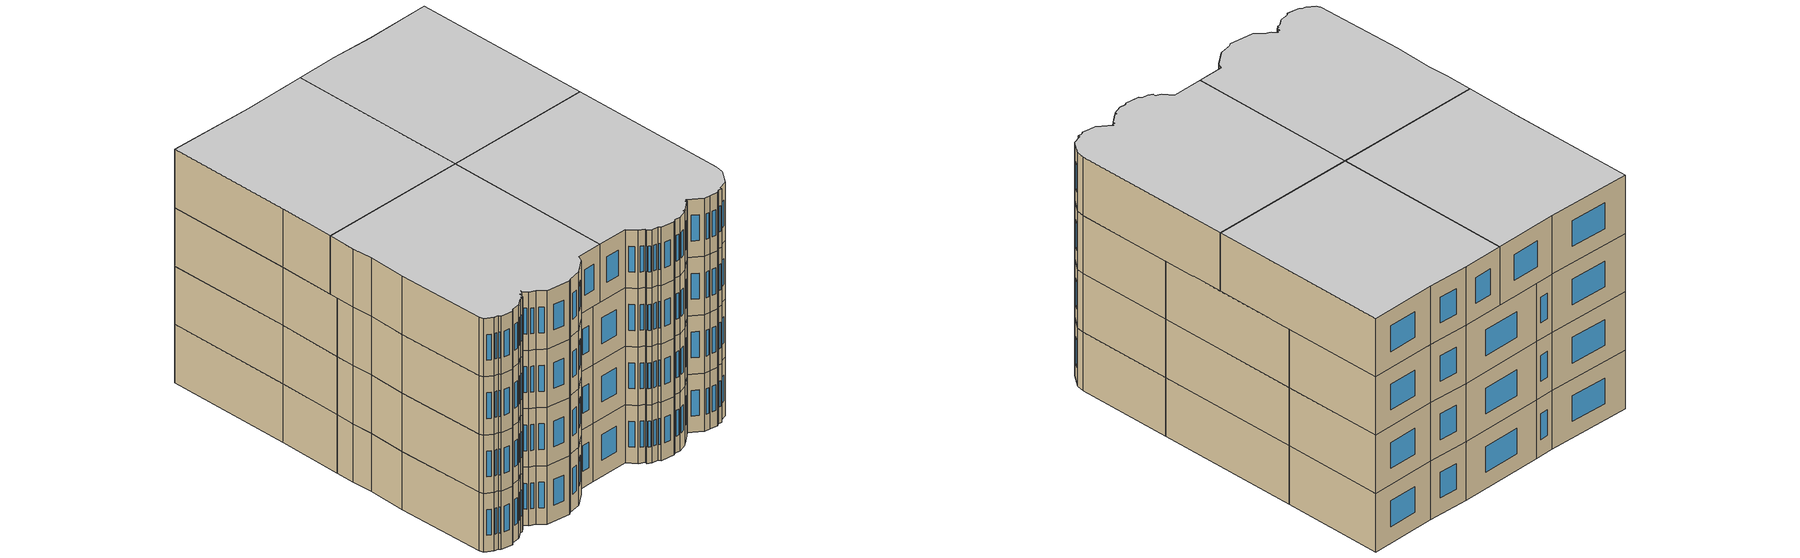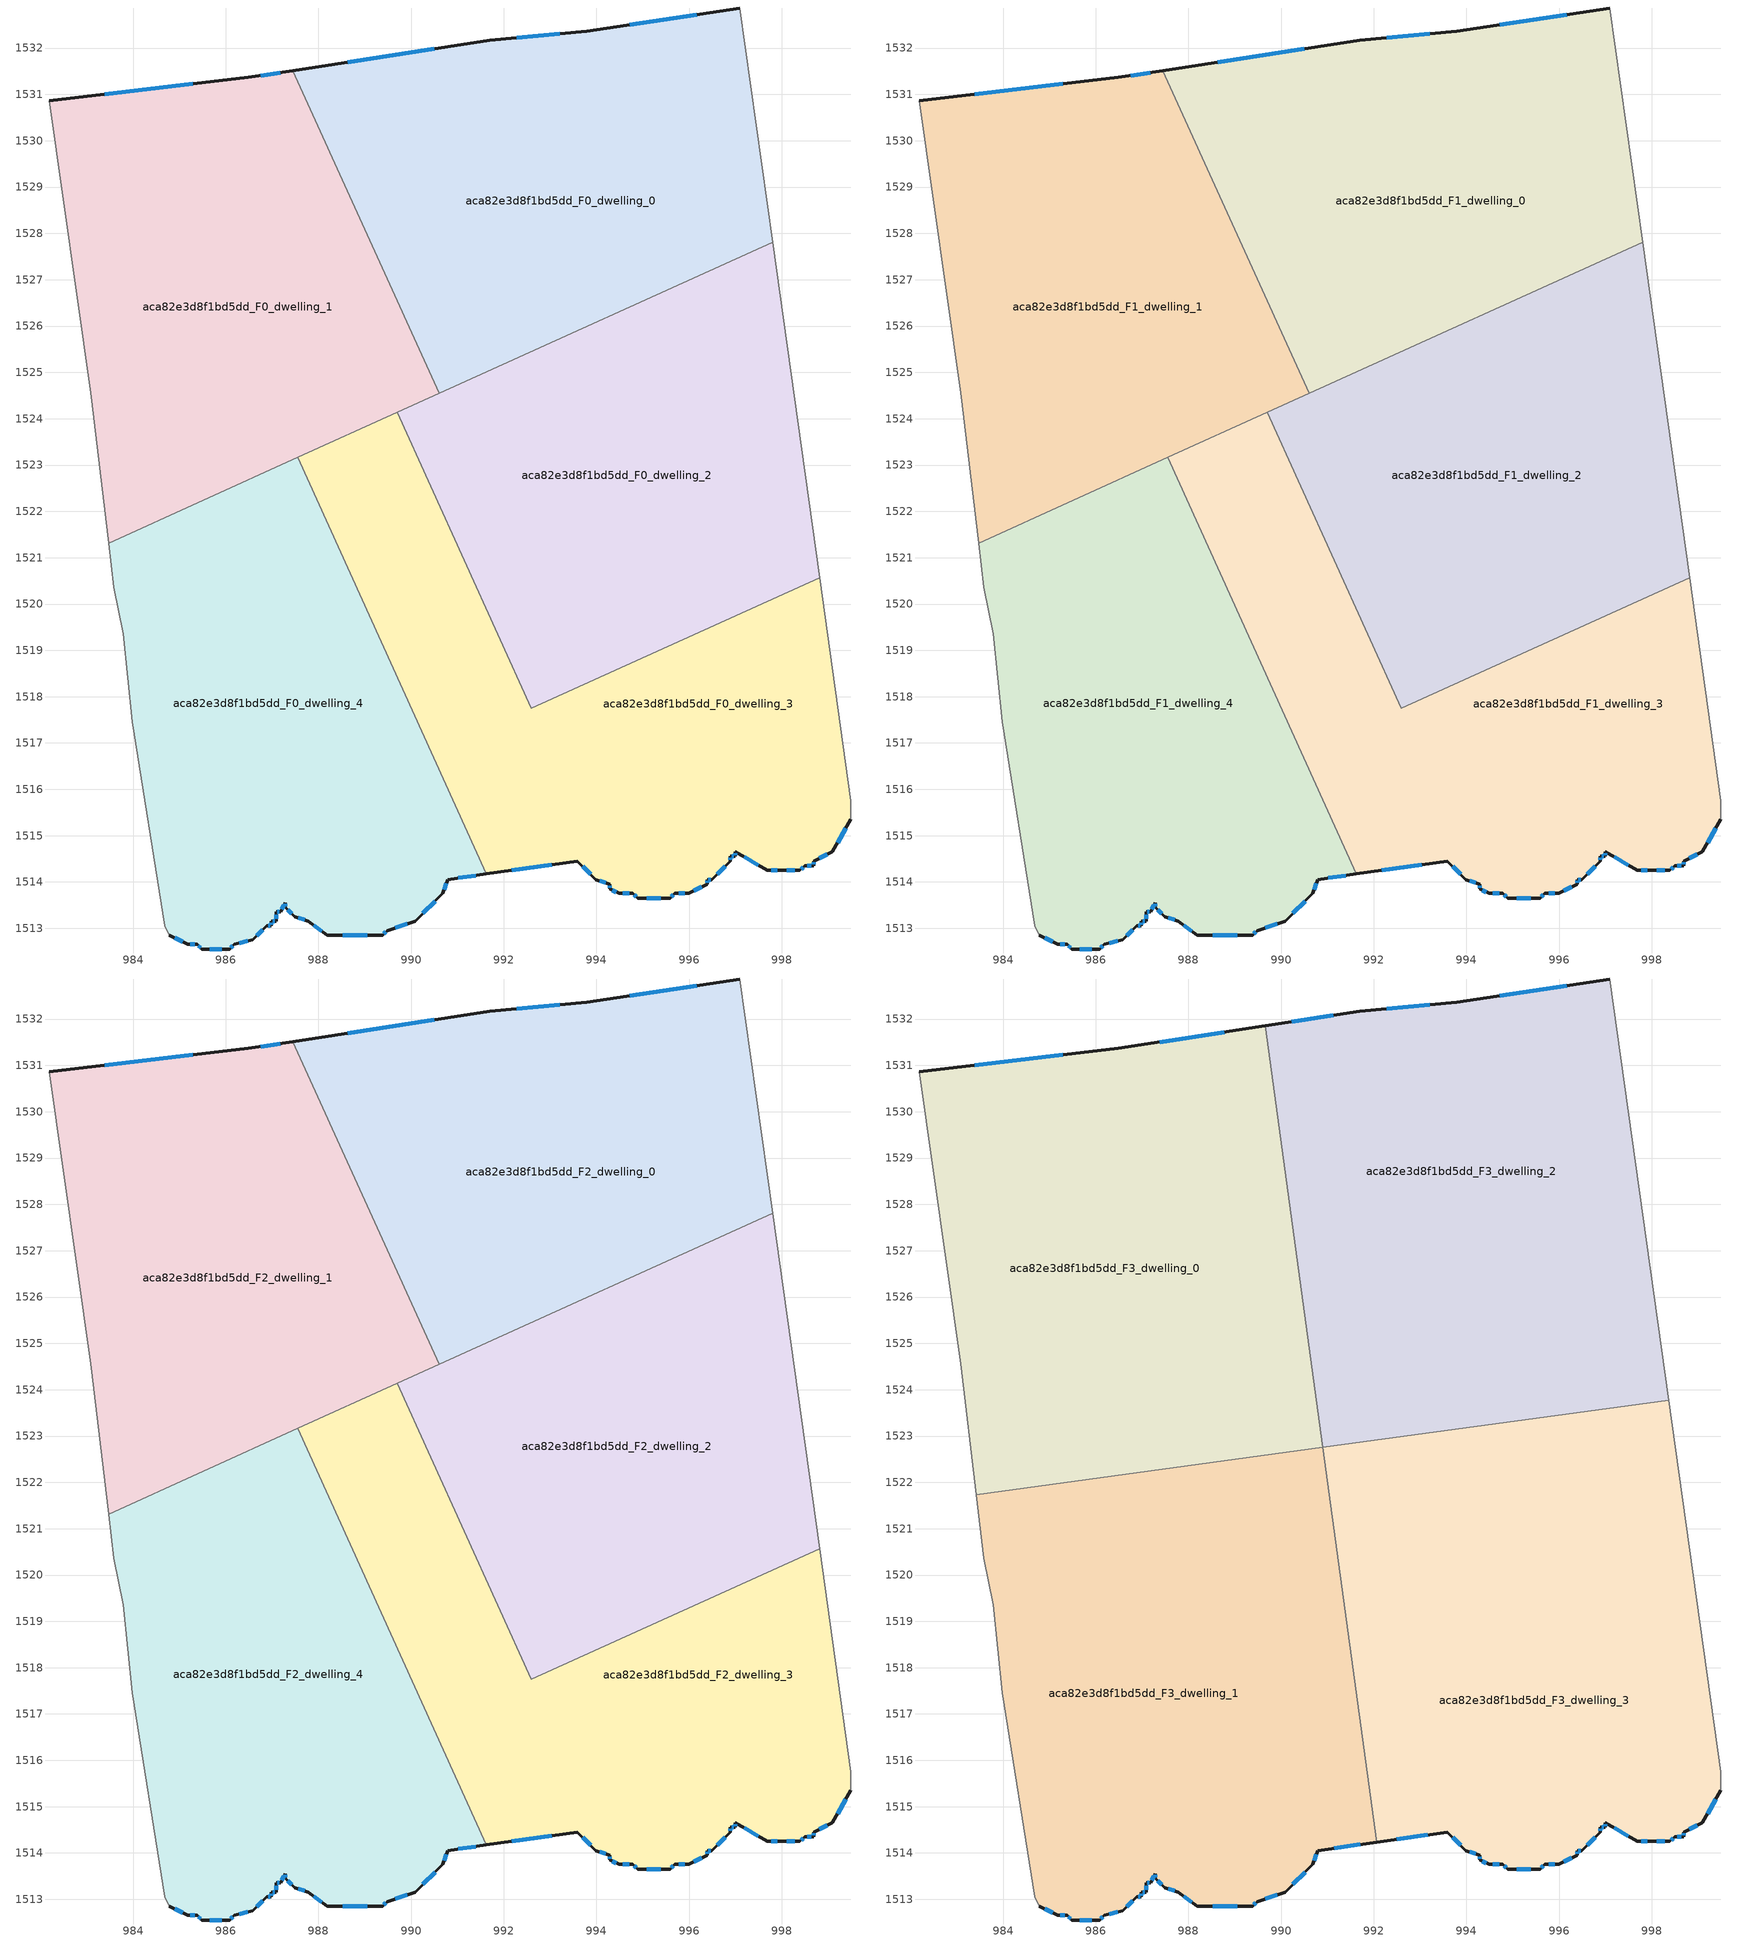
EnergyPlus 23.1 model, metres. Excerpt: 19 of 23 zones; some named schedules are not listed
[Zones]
aca82e3d8f1bd5dd_F0_dwelling_0
 floor ground (EU_floor_Construction): 997.1,1532.87 997.81,1527.81 990.6,1524.55 987.45,1531.51 991.69,1532.17 993.8,1532.36 z0
 wall outside (EU_wall_Construction): 997.1,1532.87 993.8,1532.36 991.69,1532.17 987.45,1531.51 z0:3
 wall adiabatic (EU_wall_Construction): 997.81,1527.81 997.1,1532.87 z0:3
 wall to aca82e3d8f1bd5dd_F0_dwelling_1 (EU_wall_Construction): 987.45,1531.51 990.6,1524.55 z0:3
 wall to aca82e3d8f1bd5dd_F0_dwelling_2 (EU_wall_Construction): 990.6,1524.55 997.81,1527.81 z0:3
 window (EU_Window_Construction): 996.17,1532.72 994.72,1532.5 / 990.5,1531.98 988.64,1531.7 / 993.21,1532.31 992.28,1532.22 z0.84:2.16
aca82e3d8f1bd5dd_F0_dwelling_1
 floor ground (EU_floor_Construction): 987.45,1531.51 990.6,1524.55 983.47,1521.32 983.09,1524.56 982.19,1530.87 986.49,1531.37 z0
 wall outside (EU_wall_Construction): 987.45,1531.51 986.49,1531.37 982.19,1530.87 z0:3
 wall adiabatic (EU_wall_Construction): 982.19,1530.87 983.09,1524.56 983.47,1521.32 z0:3
 wall to aca82e3d8f1bd5dd_F0_dwelling_4 (EU_wall_Construction): 983.47,1521.32 987.55,1523.16 z0:3
 wall to aca82e3d8f1bd5dd_F0_dwelling_3 (EU_wall_Construction): 987.55,1523.16 989.7,1524.14 z0:3
 wall to aca82e3d8f1bd5dd_F0_dwelling_2 (EU_wall_Construction): 989.7,1524.14 990.61,1524.55 z0:3
 window (EU_Window_Construction): 987.18,1531.47 986.76,1531.41 / 985.28,1531.23 983.39,1531.01 z0.84:2.16
aca82e3d8f1bd5dd_F0_dwelling_2
 floor ground (EU_floor_Construction): 997.81,1527.81 998.82,1520.57 992.59,1517.75 989.7,1524.14 z0
 wall to aca82e3d8f1bd5dd_F0_dwelling_3 (EU_wall_Construction): 989.7,1524.14 992.59,1517.75 998.82,1520.57 z0:3
 wall adiabatic (EU_wall_Construction): 998.82,1520.57 997.81,1527.81 z0:3
aca82e3d8f1bd5dd_F0_dwelling_3
 floor ground (EU_floor_Construction): 998.82,1520.57 999.49,1515.75 999.49,1515.35 999.09,1514.65 998.69,1514.45 998.69,1514.35 998.49,1514.35 998.39,1514.25 997.99,1514.25 997.69,1514.25 996.99,1514.65 996.99,1514.55 996.89,1514.55 996.89,1514.45 996.49,1514.05 996.39,1514.05 996.39,1513.95 995.99,1513.75 995.69,1513.75 995.59,1513.65 994.89,1513.65 994.79,1513.75 994.49,1513.75 994.29,1513.85 994.29,1513.95 993.99,1514.05 993.59,1514.45 991.63,1514.17 987.55,1523.16 989.7,1524.14 992.59,1517.75 z0
 wall outside (EU_wall_Construction): 991.63,1514.17 993.59,1514.45 993.99,1514.05 994.29,1513.95 994.29,1513.85 994.49,1513.75 994.79,1513.75 994.89,1513.65 995.59,1513.65 995.69,1513.75 995.99,1513.75 996.39,1513.95 996.39,1514.05 996.49,1514.05 996.89,1514.45 996.89,1514.55 996.99,1514.55 996.99,1514.65 997.69,1514.25 997.99,1514.25 998.39,1514.25 998.49,1514.35 998.69,1514.35 998.69,1514.45 999.09,1514.65 999.49,1515.35 z0:3
 wall adiabatic (EU_wall_Construction): 999.49,1515.35 999.49,1515.75 998.82,1520.57 z0:3
 wall to aca82e3d8f1bd5dd_F0_dwelling_4 (EU_wall_Construction): 987.55,1523.16 991.63,1514.17 z0:3
 window (EU_Window_Construction): 999.21,1514.85 999.38,1515.15 / 998.81,1514.51 998.98,1514.59 / 998.69,1514.38 998.69,1514.42 / 998.55,1514.35 998.64,1514.35 / 998.42,1514.28 998.47,1514.32 / 998.11,1514.25 998.28,1514.25 / 997.78,1514.25 997.91,1514.25 / 997.19,1514.54 997.5,1514.36 / 996.99,1514.58 996.99,1514.62 / 996.92,1514.55 996.96,1514.55 / 996.89,1514.48 996.89,1514.52 / 996.6,1514.16 996.78,1514.34 / 996.42,1514.05 996.46,1514.05 / 996.39,1513.98 996.39,1514.02 / 996.1,1513.81 996.28,1513.89 / 995.78,1513.75 995.91,1513.75 / 995.62,1513.68 995.66,1513.72 / 995.09,1513.65 995.39,1513.65 / 994.82,1513.72 994.86,1513.68 / 994.57,1513.75 994.71,1513.75 / 994.35,1513.82 994.43,1513.78 / 994.29,1513.92 994.29,1513.88 / 994.07,1514.02 994.21,1513.98 / 993.7,1514.34 993.88,1514.16 / 992.18,1514.25 993.04,1514.37 z0.84:2.16
aca82e3d8f1bd5dd_F0_dwelling_4
 floor ground (EU_floor_Construction): 987.55,1523.16 991.63,1514.17 990.79,1514.05 990.69,1513.75 990.09,1513.15 989.49,1512.95 989.39,1512.85 988.19,1512.85 987.79,1513.15 987.48,1513.25 987.29,1513.45 987.29,1513.55 987.19,1513.35 987.09,1513.35 987.09,1513.15 986.98,1513.15 986.98,1513.05 986.89,1513.05 986.58,1512.75 986.19,1512.65 986.08,1512.55 985.48,1512.55 985.38,1512.65 985.18,1512.65 984.78,1512.85 984.68,1513.05 983.98,1517.46 983.79,1519.36 983.58,1520.36 983.47,1521.32 z0
 wall outside (EU_wall_Construction): 984.78,1512.85 985.18,1512.65 985.38,1512.65 985.48,1512.55 986.08,1512.55 986.19,1512.65 986.58,1512.75 986.89,1513.05 986.98,1513.05 986.98,1513.15 987.09,1513.15 987.09,1513.35 987.19,1513.35 987.29,1513.55 987.29,1513.45 987.48,1513.25 987.79,1513.15 988.19,1512.85 989.39,1512.85 989.49,1512.95 990.09,1513.15 990.69,1513.75 990.79,1514.05 991.63,1514.17 z0:3
 wall adiabatic (EU_wall_Construction): 983.47,1521.32 983.58,1520.36 983.79,1519.36 983.98,1517.46 984.68,1513.05 984.78,1512.85 z0:3
 window (EU_Window_Construction): 991.02,1514.09 991.39,1514.14 / 990.72,1513.84 990.76,1513.97 / 990.26,1513.32 990.52,1513.58 / 989.66,1513.01 989.92,1513.1 / 989.42,1512.88 989.46,1512.92 / 988.52,1512.85 989.05,1512.85 / 987.9,1513.07 988.07,1512.94 / 987.57,1513.22 987.7,1513.18 / 987.34,1513.4 987.43,1513.31 / 987.29,1513.52 987.29,1513.48 / 987.21,1513.41 987.26,1513.5 / 987.11,1513.35 987.16,1513.35 / 987.09,1513.21 987.09,1513.3 / 987.01,1513.15 987.06,1513.15 / 986.98,1513.08 986.98,1513.12 / 986.91,1513.05 986.96,1513.05 / 986.67,1512.84 986.8,1512.97 / 986.3,1512.68 986.47,1512.73 / 986.11,1512.58 986.16,1512.62 / 985.65,1512.55 985.92,1512.55 / 985.41,1512.62 985.46,1512.58 / 985.24,1512.65 985.33,1512.65 / 984.9,1512.8 985.07,1512.71 z0.84:2.16
aca82e3d8f1bd5dd_F1_dwelling_0
 floor to aca82e3d8f1bd5dd_F0_dwelling_0 (EU_floor_Construction): 997.1,1532.87 997.81,1527.81 990.6,1524.55 987.45,1531.51 991.69,1532.17 993.8,1532.36 z3
 wall outside (EU_wall_Construction): 997.1,1532.87 993.8,1532.36 991.69,1532.17 987.45,1531.51 z3:6
 wall adiabatic (EU_wall_Construction): 997.81,1527.81 997.1,1532.87 z3:6
 wall to aca82e3d8f1bd5dd_F1_dwelling_1 (EU_wall_Construction): 987.45,1531.51 990.6,1524.55 z3:6
 wall to aca82e3d8f1bd5dd_F1_dwelling_2 (EU_wall_Construction): 990.6,1524.55 997.81,1527.81 z3:6
 window (EU_Window_Construction): 996.17,1532.72 994.72,1532.5 / 990.5,1531.98 988.64,1531.7 / 993.21,1532.31 992.28,1532.22 z3.84:5.16
aca82e3d8f1bd5dd_F1_dwelling_1
 floor to aca82e3d8f1bd5dd_F0_dwelling_1 (EU_floor_Construction): 987.45,1531.51 990.6,1524.55 983.47,1521.32 983.09,1524.56 982.19,1530.87 986.49,1531.37 z3
 wall outside (EU_wall_Construction): 987.45,1531.51 986.49,1531.37 982.19,1530.87 z3:6
 wall adiabatic (EU_wall_Construction): 982.19,1530.87 983.09,1524.56 983.47,1521.32 z3:6
 wall to aca82e3d8f1bd5dd_F1_dwelling_4 (EU_wall_Construction): 983.47,1521.32 987.55,1523.16 z3:6
 wall to aca82e3d8f1bd5dd_F1_dwelling_3 (EU_wall_Construction): 987.55,1523.16 989.7,1524.14 z3:6
 wall to aca82e3d8f1bd5dd_F1_dwelling_2 (EU_wall_Construction): 989.7,1524.14 990.61,1524.55 z3:6
 window (EU_Window_Construction): 987.18,1531.47 986.76,1531.41 / 985.28,1531.23 983.39,1531.01 z3.84:5.16
aca82e3d8f1bd5dd_F1_dwelling_2
 floor to aca82e3d8f1bd5dd_F0_dwelling_2 (EU_floor_Construction): 997.81,1527.81 998.82,1520.57 992.59,1517.75 989.7,1524.14 z3
 wall to aca82e3d8f1bd5dd_F1_dwelling_3 (EU_wall_Construction): 989.7,1524.14 992.59,1517.75 998.82,1520.57 z3:6
 wall adiabatic (EU_wall_Construction): 998.82,1520.57 997.81,1527.81 z3:6
aca82e3d8f1bd5dd_F1_dwelling_3
 floor to aca82e3d8f1bd5dd_F0_dwelling_3 (EU_floor_Construction): 998.82,1520.57 999.49,1515.75 999.49,1515.35 999.09,1514.65 998.69,1514.45 998.69,1514.35 998.49,1514.35 998.39,1514.25 997.99,1514.25 997.69,1514.25 996.99,1514.65 996.99,1514.55 996.89,1514.55 996.89,1514.45 996.49,1514.05 996.39,1514.05 996.39,1513.95 995.99,1513.75 995.69,1513.75 995.59,1513.65 994.89,1513.65 994.79,1513.75 994.49,1513.75 994.29,1513.85 994.29,1513.95 993.99,1514.05 993.59,1514.45 991.63,1514.17 987.55,1523.16 989.7,1524.14 992.59,1517.75 z3
 wall outside (EU_wall_Construction): 991.63,1514.17 993.59,1514.45 993.99,1514.05 994.29,1513.95 994.29,1513.85 994.49,1513.75 994.79,1513.75 994.89,1513.65 995.59,1513.65 995.69,1513.75 995.99,1513.75 996.39,1513.95 996.39,1514.05 996.49,1514.05 996.89,1514.45 996.89,1514.55 996.99,1514.55 996.99,1514.65 997.69,1514.25 997.99,1514.25 998.39,1514.25 998.49,1514.35 998.69,1514.35 998.69,1514.45 999.09,1514.65 999.49,1515.35 z3:6
 wall adiabatic (EU_wall_Construction): 999.49,1515.35 999.49,1515.75 998.82,1520.57 z3:6
 wall to aca82e3d8f1bd5dd_F1_dwelling_4 (EU_wall_Construction): 987.55,1523.16 991.63,1514.17 z3:6
 window (EU_Window_Construction): 999.21,1514.85 999.38,1515.15 / 998.81,1514.51 998.98,1514.59 / 998.69,1514.38 998.69,1514.42 / 998.55,1514.35 998.64,1514.35 / 998.42,1514.28 998.47,1514.32 / 998.11,1514.25 998.28,1514.25 / 997.78,1514.25 997.91,1514.25 / 997.19,1514.54 997.5,1514.36 / 996.99,1514.58 996.99,1514.62 / 996.92,1514.55 996.96,1514.55 / 996.89,1514.48 996.89,1514.52 / 996.6,1514.16 996.78,1514.34 / 996.42,1514.05 996.46,1514.05 / 996.39,1513.98 996.39,1514.02 / 996.1,1513.81 996.28,1513.89 / 995.78,1513.75 995.91,1513.75 / 995.62,1513.68 995.66,1513.72 / 995.09,1513.65 995.39,1513.65 / 994.82,1513.72 994.86,1513.68 / 994.57,1513.75 994.71,1513.75 / 994.35,1513.82 994.43,1513.78 / 994.29,1513.92 994.29,1513.88 / 994.07,1514.02 994.21,1513.98 / 993.7,1514.34 993.88,1514.16 / 992.18,1514.25 993.04,1514.37 z3.84:5.16
aca82e3d8f1bd5dd_F1_dwelling_4
 floor to aca82e3d8f1bd5dd_F0_dwelling_4 (EU_floor_Construction): 987.55,1523.16 991.63,1514.17 990.79,1514.05 990.69,1513.75 990.09,1513.15 989.49,1512.95 989.39,1512.85 988.19,1512.85 987.79,1513.15 987.48,1513.25 987.29,1513.45 987.29,1513.55 987.19,1513.35 987.09,1513.35 987.09,1513.15 986.98,1513.15 986.98,1513.05 986.89,1513.05 986.58,1512.75 986.19,1512.65 986.08,1512.55 985.48,1512.55 985.38,1512.65 985.18,1512.65 984.78,1512.85 984.68,1513.05 983.98,1517.46 983.79,1519.36 983.58,1520.36 983.47,1521.32 z3
 wall outside (EU_wall_Construction): 984.78,1512.85 985.18,1512.65 985.38,1512.65 985.48,1512.55 986.08,1512.55 986.19,1512.65 986.58,1512.75 986.89,1513.05 986.98,1513.05 986.98,1513.15 987.09,1513.15 987.09,1513.35 987.19,1513.35 987.29,1513.55 987.29,1513.45 987.48,1513.25 987.79,1513.15 988.19,1512.85 989.39,1512.85 989.49,1512.95 990.09,1513.15 990.69,1513.75 990.79,1514.05 991.63,1514.17 z3:6
 wall adiabatic (EU_wall_Construction): 983.47,1521.32 983.58,1520.36 983.79,1519.36 983.98,1517.46 984.68,1513.05 984.78,1512.85 z3:6
 window (EU_Window_Construction): 991.02,1514.09 991.39,1514.14 / 990.72,1513.84 990.76,1513.97 / 990.26,1513.32 990.52,1513.58 / 989.66,1513.01 989.92,1513.1 / 989.42,1512.88 989.46,1512.92 / 988.52,1512.85 989.05,1512.85 / 987.9,1513.07 988.07,1512.94 / 987.57,1513.22 987.7,1513.18 / 987.34,1513.4 987.43,1513.31 / 987.29,1513.52 987.29,1513.48 / 987.21,1513.41 987.26,1513.5 / 987.11,1513.35 987.16,1513.35 / 987.09,1513.21 987.09,1513.3 / 987.01,1513.15 987.06,1513.15 / 986.98,1513.08 986.98,1513.12 / 986.91,1513.05 986.96,1513.05 / 986.67,1512.84 986.8,1512.97 / 986.3,1512.68 986.47,1512.73 / 986.11,1512.58 986.16,1512.62 / 985.65,1512.55 985.92,1512.55 / 985.41,1512.62 985.46,1512.58 / 985.24,1512.65 985.33,1512.65 / 984.9,1512.8 985.07,1512.71 z3.84:5.16
aca82e3d8f1bd5dd_F2_dwelling_0
 floor to aca82e3d8f1bd5dd_F1_dwelling_0 (EU_floor_Construction): 997.1,1532.87 997.81,1527.81 990.6,1524.55 987.45,1531.51 991.69,1532.17 993.8,1532.36 z6
 wall outside (EU_wall_Construction): 997.1,1532.87 993.8,1532.36 991.69,1532.17 987.45,1531.51 z6:9
 wall adiabatic (EU_wall_Construction): 997.81,1527.81 997.1,1532.87 z6:9
 wall to aca82e3d8f1bd5dd_F2_dwelling_1 (EU_wall_Construction): 987.45,1531.51 990.6,1524.55 z6:9
 wall to aca82e3d8f1bd5dd_F2_dwelling_2 (EU_wall_Construction): 990.6,1524.55 997.81,1527.81 z6:9
 window (EU_Window_Construction): 996.17,1532.72 994.72,1532.5 / 990.5,1531.98 988.64,1531.7 / 993.21,1532.31 992.28,1532.22 z6.84:8.16
aca82e3d8f1bd5dd_F2_dwelling_1
 floor to aca82e3d8f1bd5dd_F1_dwelling_1 (EU_floor_Construction): 987.45,1531.51 990.6,1524.55 983.47,1521.32 983.09,1524.56 982.19,1530.87 986.49,1531.37 z6
 wall outside (EU_wall_Construction): 987.45,1531.51 986.49,1531.37 982.19,1530.87 z6:9
 wall adiabatic (EU_wall_Construction): 982.19,1530.87 983.09,1524.56 983.47,1521.32 z6:9
 wall to aca82e3d8f1bd5dd_F2_dwelling_4 (EU_wall_Construction): 983.47,1521.32 987.55,1523.16 z6:9
 wall to aca82e3d8f1bd5dd_F2_dwelling_3 (EU_wall_Construction): 987.55,1523.16 989.7,1524.14 z6:9
 wall to aca82e3d8f1bd5dd_F2_dwelling_2 (EU_wall_Construction): 989.7,1524.14 990.61,1524.55 z6:9
 window (EU_Window_Construction): 987.18,1531.47 986.76,1531.41 / 985.28,1531.23 983.39,1531.01 z6.84:8.16
aca82e3d8f1bd5dd_F2_dwelling_2
 floor to aca82e3d8f1bd5dd_F1_dwelling_2 (EU_floor_Construction): 997.81,1527.81 998.82,1520.57 992.59,1517.75 989.7,1524.14 z6
 wall to aca82e3d8f1bd5dd_F2_dwelling_3 (EU_wall_Construction): 989.7,1524.14 992.59,1517.75 998.82,1520.57 z6:9
 wall adiabatic (EU_wall_Construction): 998.82,1520.57 997.81,1527.81 z6:9
aca82e3d8f1bd5dd_F2_dwelling_3
 floor to aca82e3d8f1bd5dd_F1_dwelling_3 (EU_floor_Construction): 998.82,1520.57 999.49,1515.75 999.49,1515.35 999.09,1514.65 998.69,1514.45 998.69,1514.35 998.49,1514.35 998.39,1514.25 997.99,1514.25 997.69,1514.25 996.99,1514.65 996.99,1514.55 996.89,1514.55 996.89,1514.45 996.49,1514.05 996.39,1514.05 996.39,1513.95 995.99,1513.75 995.69,1513.75 995.59,1513.65 994.89,1513.65 994.79,1513.75 994.49,1513.75 994.29,1513.85 994.29,1513.95 993.99,1514.05 993.59,1514.45 991.63,1514.17 987.55,1523.16 989.7,1524.14 992.59,1517.75 z6
 wall outside (EU_wall_Construction): 991.63,1514.17 993.59,1514.45 993.99,1514.05 994.29,1513.95 994.29,1513.85 994.49,1513.75 994.79,1513.75 994.89,1513.65 995.59,1513.65 995.69,1513.75 995.99,1513.75 996.39,1513.95 996.39,1514.05 996.49,1514.05 996.89,1514.45 996.89,1514.55 996.99,1514.55 996.99,1514.65 997.69,1514.25 997.99,1514.25 998.39,1514.25 998.49,1514.35 998.69,1514.35 998.69,1514.45 999.09,1514.65 999.49,1515.35 z6:9
 wall adiabatic (EU_wall_Construction): 999.49,1515.35 999.49,1515.75 998.82,1520.57 z6:9
 wall to aca82e3d8f1bd5dd_F2_dwelling_4 (EU_wall_Construction): 987.55,1523.16 991.63,1514.17 z6:9
 window (EU_Window_Construction): 999.21,1514.85 999.38,1515.15 / 998.81,1514.51 998.98,1514.59 / 998.69,1514.38 998.69,1514.42 / 998.55,1514.35 998.64,1514.35 / 998.42,1514.28 998.47,1514.32 / 998.11,1514.25 998.28,1514.25 / 997.78,1514.25 997.91,1514.25 / 997.19,1514.54 997.5,1514.36 / 996.99,1514.58 996.99,1514.62 / 996.92,1514.55 996.96,1514.55 / 996.89,1514.48 996.89,1514.52 / 996.6,1514.16 996.78,1514.34 / 996.42,1514.05 996.46,1514.05 / 996.39,1513.98 996.39,1514.02 / 996.1,1513.81 996.28,1513.89 / 995.78,1513.75 995.91,1513.75 / 995.62,1513.68 995.66,1513.72 / 995.09,1513.65 995.39,1513.65 / 994.82,1513.72 994.86,1513.68 / 994.57,1513.75 994.71,1513.75 / 994.35,1513.82 994.43,1513.78 / 994.29,1513.92 994.29,1513.88 / 994.07,1514.02 994.21,1513.98 / 993.7,1514.34 993.88,1514.16 / 992.18,1514.25 993.04,1514.37 z6.84:8.16
aca82e3d8f1bd5dd_F2_dwelling_4
 floor to aca82e3d8f1bd5dd_F1_dwelling_4 (EU_floor_Construction): 987.55,1523.16 991.63,1514.17 990.79,1514.05 990.69,1513.75 990.09,1513.15 989.49,1512.95 989.39,1512.85 988.19,1512.85 987.79,1513.15 987.48,1513.25 987.29,1513.45 987.29,1513.55 987.19,1513.35 987.09,1513.35 987.09,1513.15 986.98,1513.15 986.98,1513.05 986.89,1513.05 986.58,1512.75 986.19,1512.65 986.08,1512.55 985.48,1512.55 985.38,1512.65 985.18,1512.65 984.78,1512.85 984.68,1513.05 983.98,1517.46 983.79,1519.36 983.58,1520.36 983.47,1521.32 z6
 wall outside (EU_wall_Construction): 984.78,1512.85 985.18,1512.65 985.38,1512.65 985.48,1512.55 986.08,1512.55 986.19,1512.65 986.58,1512.75 986.89,1513.05 986.98,1513.05 986.98,1513.15 987.09,1513.15 987.09,1513.35 987.19,1513.35 987.29,1513.55 987.29,1513.45 987.48,1513.25 987.79,1513.15 988.19,1512.85 989.39,1512.85 989.49,1512.95 990.09,1513.15 990.69,1513.75 990.79,1514.05 991.63,1514.17 z6:9
 wall adiabatic (EU_wall_Construction): 983.47,1521.32 983.58,1520.36 983.79,1519.36 983.98,1517.46 984.68,1513.05 984.78,1512.85 z6:9
 window (EU_Window_Construction): 991.02,1514.09 991.39,1514.14 / 990.72,1513.84 990.76,1513.97 / 990.26,1513.32 990.52,1513.58 / 989.66,1513.01 989.92,1513.1 / 989.42,1512.88 989.46,1512.92 / 988.52,1512.85 989.05,1512.85 / 987.9,1513.07 988.07,1512.94 / 987.57,1513.22 987.7,1513.18 / 987.34,1513.4 987.43,1513.31 / 987.29,1513.52 987.29,1513.48 / 987.21,1513.41 987.26,1513.5 / 987.11,1513.35 987.16,1513.35 / 987.09,1513.21 987.09,1513.3 / 987.01,1513.15 987.06,1513.15 / 986.98,1513.08 986.98,1513.12 / 986.91,1513.05 986.96,1513.05 / 986.67,1512.84 986.8,1512.97 / 986.3,1512.68 986.47,1512.73 / 986.11,1512.58 986.16,1512.62 / 985.65,1512.55 985.92,1512.55 / 985.41,1512.62 985.46,1512.58 / 985.24,1512.65 985.33,1512.65 / 984.9,1512.8 985.07,1512.71 z6.84:8.16
aca82e3d8f1bd5dd_F3_dwelling_0
 floor to aca82e3d8f1bd5dd_F2_dwelling_1 (EU_floor_Construction): 987.45,1531.51 990.6,1524.55 984.81,1521.92 983.42,1521.73 983.09,1524.56 982.19,1530.87 986.49,1531.37 z9
 floor to aca82e3d8f1bd5dd_F2_dwelling_0 (EU_floor_Construction): 989.66,1531.85 990.66,1524.57 990.6,1524.55 987.45,1531.51 z9
 floor to aca82e3d8f1bd5dd_F2_dwelling_4 (EU_floor_Construction): 987.55,1523.16 987.92,1522.35 984.81,1521.92 z9
 floor to aca82e3d8f1bd5dd_F2_dwelling_2 (EU_floor_Construction): 990.66,1524.57 990.91,1522.75 990.36,1522.68 989.7,1524.14 z9
 floor to aca82e3d8f1bd5dd_F2_dwelling_3 (EU_floor_Construction): 989.7,1524.14 990.36,1522.68 987.92,1522.35 987.55,1523.16 z9
 wall outside (EU_wall_Construction): 989.66,1531.85 986.49,1531.37 982.19,1530.87 z9:12
 wall adiabatic (EU_wall_Construction): 982.19,1530.87 983.09,1524.56 983.42,1521.73 z9:12
 wall to aca82e3d8f1bd5dd_F3_dwelling_1 (EU_wall_Construction): 983.42,1521.73 990.91,1522.75 z9:12
 wall to aca82e3d8f1bd5dd_F3_dwelling_2 (EU_wall_Construction): 990.9,1522.75 989.66,1531.85 z9:12
 window (EU_Window_Construction): 985.28,1531.23 983.39,1531.01 / 988.77,1531.72 987.38,1531.5 z9.84:11.16
 ceiling to aca82e3d8f1bd5dd_F4_dwelling_0 (EU_floor_Construction): 990.91,1522.75 989.66,1531.85 986.49,1531.37 982.19,1530.87 983.09,1524.56 983.42,1521.73 z12
aca82e3d8f1bd5dd_F3_dwelling_1
 floor to aca82e3d8f1bd5dd_F2_dwelling_4 (EU_floor_Construction): 987.92,1522.35 991.63,1514.17 990.79,1514.05 990.69,1513.75 990.09,1513.15 989.49,1512.95 989.39,1512.85 988.19,1512.85 987.79,1513.15 987.48,1513.25 987.29,1513.45 987.29,1513.55 987.19,1513.35 987.09,1513.35 987.09,1513.15 986.98,1513.15 986.98,1513.05 986.89,1513.05 986.58,1512.75 986.19,1512.65 986.08,1512.55 985.48,1512.55 985.38,1512.65 985.18,1512.65 984.78,1512.85 984.68,1513.05 983.98,1517.46 983.79,1519.36 983.58,1520.36 983.47,1521.32 984.81,1521.92 z9
 floor to aca82e3d8f1bd5dd_F2_dwelling_1 (EU_floor_Construction): 984.81,1521.92 983.47,1521.32 983.42,1521.73 z9
 floor to aca82e3d8f1bd5dd_F2_dwelling_3 (EU_floor_Construction): 990.36,1522.68 991.15,1520.93 992.07,1514.24 991.63,1514.17 987.92,1522.35 z9
 floor to aca82e3d8f1bd5dd_F2_dwelling_2 (EU_floor_Construction): 990.91,1522.75 991.15,1520.93 990.36,1522.68 z9
 wall outside (EU_wall_Construction): 984.78,1512.85 985.18,1512.65 985.38,1512.65 985.48,1512.55 986.08,1512.55 986.19,1512.65 986.58,1512.75 986.89,1513.05 986.98,1513.05 986.98,1513.15 987.09,1513.15 987.09,1513.35 987.19,1513.35 987.29,1513.55 987.29,1513.45 987.48,1513.25 987.79,1513.15 988.19,1512.85 989.39,1512.85 989.49,1512.95 990.09,1513.15 990.69,1513.75 990.79,1514.05 992.07,1514.24 z9:12
 wall adiabatic (EU_wall_Construction): 983.42,1521.73 983.58,1520.36 983.79,1519.36 983.98,1517.46 984.68,1513.05 984.78,1512.85 z9:12
 wall to aca82e3d8f1bd5dd_F3_dwelling_3 (EU_wall_Construction): 992.07,1514.24 990.91,1522.75 z9:12
 window (EU_Window_Construction): 990.72,1513.84 990.76,1513.97 / 990.26,1513.32 990.52,1513.58 / 989.66,1513.01 989.92,1513.1 / 989.42,1512.88 989.46,1512.92 / 988.52,1512.85 989.05,1512.85 / 987.9,1513.07 988.07,1512.94 / 987.57,1513.22 987.7,1513.18 / 987.34,1513.4 987.43,1513.31 / 987.29,1513.52 987.29,1513.48 / 987.21,1513.41 987.26,1513.5 / 987.11,1513.35 987.16,1513.35 / 987.09,1513.21 987.09,1513.3 / 987.01,1513.15 987.06,1513.15 / 986.98,1513.08 986.98,1513.12 / 986.91,1513.05 986.96,1513.05 / 986.67,1512.84 986.8,1512.97 / 986.3,1512.68 986.47,1512.73 / 986.11,1512.58 986.16,1512.62 / 985.65,1512.55 985.92,1512.55 / 985.41,1512.62 985.46,1512.58 / 985.24,1512.65 985.33,1512.65 / 984.9,1512.8 985.07,1512.71 / 991.15,1514.1 991.71,1514.18 z9.84:11.16
 ceiling to aca82e3d8f1bd5dd_F4_dwelling_1 (EU_floor_Construction): 992.07,1514.24 990.91,1522.75 983.42,1521.73 983.58,1520.36 983.79,1519.36 983.98,1517.46 984.68,1513.05 984.78,1512.85 985.18,1512.65 985.38,1512.65 985.48,1512.55 986.08,1512.55 986.19,1512.65 986.58,1512.75 986.89,1513.05 986.98,1513.05 986.98,1513.15 987.09,1513.15 987.09,1513.35 987.19,1513.35 987.29,1513.55 987.29,1513.45 987.48,1513.25 987.79,1513.15 988.19,1512.85 989.39,1512.85 989.49,1512.95 990.09,1513.15 990.69,1513.75 990.79,1514.05 z12
aca82e3d8f1bd5dd_F3_dwelling_2
 floor to aca82e3d8f1bd5dd_F2_dwelling_0 (EU_floor_Construction): 997.1,1532.87 997.81,1527.81 990.66,1524.57 989.66,1531.85 991.69,1532.17 993.8,1532.36 z9
 floor to aca82e3d8f1bd5dd_F2_dwelling_2 (EU_floor_Construction): 997.81,1527.81 998.37,1523.77 990.91,1522.75 990.66,1524.57 z9
 wall outside (EU_wall_Construction): 997.1,1532.87 993.8,1532.36 991.69,1532.17 989.66,1531.85 z9:12
 wall adiabatic (EU_wall_Construction): 998.37,1523.77 997.1,1532.87 z9:12
 wall to aca82e3d8f1bd5dd_F3_dwelling_3 (EU_wall_Construction): 990.91,1522.75 998.37,1523.77 z9:12
 window (EU_Window_Construction): 991.13,1532.08 990.23,1531.94 / 993.21,1532.31 992.28,1532.22 / 996.17,1532.72 994.72,1532.5 z9.84:11.16
 ceiling to aca82e3d8f1bd5dd_F4_dwelling_2 (EU_floor_Construction): 998.37,1523.77 997.1,1532.87 993.8,1532.36 991.69,1532.17 989.66,1531.85 990.91,1522.75 z12
aca82e3d8f1bd5dd_F3_dwelling_3
 floor to aca82e3d8f1bd5dd_F2_dwelling_2 (EU_floor_Construction): 998.37,1523.77 998.82,1520.57 992.59,1517.75 991.15,1520.93 990.91,1522.75 z9
 floor to aca82e3d8f1bd5dd_F2_dwelling_3 (EU_floor_Construction): 998.82,1520.57 999.49,1515.75 999.49,1515.35 999.09,1514.65 998.69,1514.45 998.69,1514.35 998.49,1514.35 998.39,1514.25 997.99,1514.25 997.69,1514.25 996.99,1514.65 996.99,1514.55 996.89,1514.55 996.89,1514.45 996.49,1514.05 996.39,1514.05 996.39,1513.95 995.99,1513.75 995.69,1513.75 995.59,1513.65 994.89,1513.65 994.79,1513.75 994.49,1513.75 994.29,1513.85 994.29,1513.95 993.99,1514.05 993.59,1514.45 992.07,1514.24 991.15,1520.93 992.59,1517.75 z9
 wall outside (EU_wall_Construction): 992.07,1514.24 993.59,1514.45 993.99,1514.05 994.29,1513.95 994.29,1513.85 994.49,1513.75 994.79,1513.75 994.89,1513.65 995.59,1513.65 995.69,1513.75 995.99,1513.75 996.39,1513.95 996.39,1514.05 996.49,1514.05 996.89,1514.45 996.89,1514.55 996.99,1514.55 996.99,1514.65 997.69,1514.25 997.99,1514.25 998.39,1514.25 998.49,1514.35 998.69,1514.35 998.69,1514.45 999.09,1514.65 999.49,1515.35 z9:12
 wall adiabatic (EU_wall_Construction): 999.49,1515.35 999.49,1515.75 998.37,1523.77 z9:12
 window (EU_Window_Construction): 999.21,1514.85 999.38,1515.15 / 998.81,1514.51 998.98,1514.59 / 998.69,1514.38 998.69,1514.42 / 998.55,1514.35 998.64,1514.35 / 998.42,1514.28 998.47,1514.32 / 998.11,1514.25 998.28,1514.25 / 997.78,1514.25 997.91,1514.25 / 997.19,1514.54 997.5,1514.36 / 996.99,1514.58 996.99,1514.62 / 996.92,1514.55 996.96,1514.55 / 996.89,1514.48 996.89,1514.52 / 996.6,1514.16 996.78,1514.34 / 996.42,1514.05 996.46,1514.05 / 996.39,1513.98 996.39,1514.02 / 996.1,1513.81 996.28,1513.89 / 995.78,1513.75 995.91,1513.75 / 995.62,1513.68 995.66,1513.72 / 995.09,1513.65 995.39,1513.65 / 994.82,1513.72 994.86,1513.68 / 994.57,1513.75 994.71,1513.75 / 994.35,1513.82 994.43,1513.78 / 994.29,1513.92 994.29,1513.88 / 994.07,1514.02 994.21,1513.98 / 993.7,1514.34 993.88,1514.16 / 992.49,1514.3 993.16,1514.39 z9.84:11.16
 ceiling to aca82e3d8f1bd5dd_F4_dwelling_3 (EU_floor_Construction): 998.69,1514.35 998.69,1514.45 999.09,1514.65 999.49,1515.35 999.49,1515.75 998.37,1523.77 990.91,1522.75 992.07,1514.24 993.59,1514.45 993.99,1514.05 994.29,1513.95 994.29,1513.85 994.49,1513.75 994.79,1513.75 994.89,1513.65 995.59,1513.65 995.69,1513.75 995.99,1513.75 996.39,1513.95 996.39,1514.05 996.49,1514.05 996.89,1514.45 996.89,1514.55 996.99,1514.55 996.99,1514.65 997.69,1514.25 997.99,1514.25 998.39,1514.25 998.49,1514.35 z12
[Building]
EU S2 Campaign: North Axis=0; Terrain=City; Solar Distribution=FullExterior
[Site:Location]
Lyon-Bron: Latitude=45.75; Longitude=5; Time Zone=1; Elevation=198
[SizingPeriod:WeatherFileDays]
AnnualSizingPeriod: Begin Month=1; Begin Day of Month=1; End Month=12; End Day of Month=31; Day of Week for Start Day=Monday; Use Weather File Daylight Saving Period=No; Use Weather File Rain and Snow Indicators=No
[MATERIAL]
EU_InternalMass_Material: Roughness=MediumRough; Thickness=0.1; Conductivity=1; Density=1800; Specific Heat=900; Thermal Absorptance=0.9; Solar Absorptance=0.7; Visible Absorptance=0.7
[MATERIAL:NOMASS] Roughness=MediumRough; Thermal Absorptance=0.9; Solar Absorptance=0.7; Visible Absorptance=0.7
Name | Thermal Resistance
EU_wall_NoMass | 0.776494
EU_floor_NoMass | 0.421597
[WINDOWMATERIAL:SIMPLEGLAZINGSYSTEM]
EU_Window_SimpleGlazing: UFactor=4.24961; Solar Heat Gain Coefficient=0.83; Visible Transmittance=0.83
[CONSTRUCTION]
EU_wall_Construction: EU_wall_NoMass
EU_floor_Construction: EU_floor_NoMass
EU_Window_Construction: EU_Window_SimpleGlazing
EU_InternalMass_Construction: EU_InternalMass_Material
[ZONE] Type=1; Multiplier=1; Ceiling Height=autocalculate; Floor Area=autocalculate; Part of Total Floor Area=Yes
Name | Volume
aca82e3d8f1bd5dd_F0_dwelling_0; aca82e3d8f1bd5dd_F1_dwelling_0; aca82e3d8f1bd5dd_F2_dwelling_0; aca82e3d8f1bd5dd_F0_dwelling_2; aca82e3d8f1bd5dd_F1_dwelling_2; aca82e3d8f1bd5dd_F2_dwelling_2 | 165.532
aca82e3d8f1bd5dd_F3_dwelling_0 | 206.923
aca82e3d8f1bd5dd_F0_dwelling_1; aca82e3d8f1bd5dd_F1_dwelling_1; aca82e3d8f1bd5dd_F2_dwelling_1 | 165.53
aca82e3d8f1bd5dd_F3_dwelling_1 | 206.916
aca82e3d8f1bd5dd_F3_dwelling_2 | 206.906
aca82e3d8f1bd5dd_F0_dwelling_3; aca82e3d8f1bd5dd_F1_dwelling_3; aca82e3d8f1bd5dd_F2_dwelling_3 | 165.537
aca82e3d8f1bd5dd_F3_dwelling_3 | 206.922
aca82e3d8f1bd5dd_F0_dwelling_4; aca82e3d8f1bd5dd_F1_dwelling_4; aca82e3d8f1bd5dd_F2_dwelling_4 | 165.543
[INTERNALMASS] Construction=EU_InternalMass_Construction
Name | Zone or ZoneList | Surface Area
aca82e3d8f1bd5dd_F0_dwelling_0_EU_InternalMass | aca82e3d8f1bd5dd_F0_dwelling_0 | 55.1777
aca82e3d8f1bd5dd_F0_dwelling_1_EU_InternalMass | aca82e3d8f1bd5dd_F0_dwelling_1 | 55.1774
aca82e3d8f1bd5dd_F0_dwelling_2_EU_InternalMass | aca82e3d8f1bd5dd_F0_dwelling_2 | 55.1767
aca82e3d8f1bd5dd_F0_dwelling_3_EU_InternalMass | aca82e3d8f1bd5dd_F0_dwelling_3 | 55.1778
aca82e3d8f1bd5dd_F0_dwelling_4_EU_InternalMass | aca82e3d8f1bd5dd_F0_dwelling_4 | 55.1808
aca82e3d8f1bd5dd_F1_dwelling_0_EU_InternalMass | aca82e3d8f1bd5dd_F1_dwelling_0 | 55.1777
aca82e3d8f1bd5dd_F1_dwelling_1_EU_InternalMass | aca82e3d8f1bd5dd_F1_dwelling_1 | 55.1774
aca82e3d8f1bd5dd_F1_dwelling_2_EU_InternalMass | aca82e3d8f1bd5dd_F1_dwelling_2 | 55.1767
aca82e3d8f1bd5dd_F1_dwelling_3_EU_InternalMass | aca82e3d8f1bd5dd_F1_dwelling_3 | 55.1778
aca82e3d8f1bd5dd_F1_dwelling_4_EU_InternalMass | aca82e3d8f1bd5dd_F1_dwelling_4 | 55.1808
aca82e3d8f1bd5dd_F2_dwelling_0_EU_InternalMass | aca82e3d8f1bd5dd_F2_dwelling_0 | 55.1777
aca82e3d8f1bd5dd_F2_dwelling_1_EU_InternalMass | aca82e3d8f1bd5dd_F2_dwelling_1 | 55.1774
aca82e3d8f1bd5dd_F2_dwelling_2_EU_InternalMass | aca82e3d8f1bd5dd_F2_dwelling_2 | 55.1767
aca82e3d8f1bd5dd_F2_dwelling_3_EU_InternalMass | aca82e3d8f1bd5dd_F2_dwelling_3 | 55.1778
aca82e3d8f1bd5dd_F2_dwelling_4_EU_InternalMass | aca82e3d8f1bd5dd_F2_dwelling_4 | 55.1808
aca82e3d8f1bd5dd_F3_dwelling_0_EU_InternalMass | aca82e3d8f1bd5dd_F3_dwelling_0 | 68.9746
aca82e3d8f1bd5dd_F3_dwelling_1_EU_InternalMass | aca82e3d8f1bd5dd_F3_dwelling_1 | 68.972
aca82e3d8f1bd5dd_F3_dwelling_2_EU_InternalMass | aca82e3d8f1bd5dd_F3_dwelling_2 | 68.9686
aca82e3d8f1bd5dd_F3_dwelling_3_EU_InternalMass | aca82e3d8f1bd5dd_F3_dwelling_3 | 68.9732
[OTHEREQUIPMENT] Fuel Type=Electricity; Design Level Calculation Method=Watts/Area; Power per Zone Floor Area=1; Fraction Latent=0; Fraction Radiant=0; Fraction Lost=0; Carbon Dioxide Generation Rate=0; EndUse Subcategory=EU_Step8_InternalGains
Name | Zone or ZoneList or Space or SpaceList | Schedule
EU_Step8_InternalGain_aca82e3d8f1bd5dd_F0_dwelling_0_f000 | aca82e3d8f1bd5dd_F0_dwelling_0 | EU_Step8_GainSchedule_aca82e3d8f1bd5dd_F0_dwelling_0_f000
EU_Step8_InternalGain_aca82e3d8f1bd5dd_F0_dwelling_1_f000 | aca82e3d8f1bd5dd_F0_dwelling_1 | EU_Step8_GainSchedule_aca82e3d8f1bd5dd_F0_dwelling_1_f000
EU_Step8_InternalGain_aca82e3d8f1bd5dd_F0_dwelling_2_f000 | aca82e3d8f1bd5dd_F0_dwelling_2 | EU_Step8_GainSchedule_aca82e3d8f1bd5dd_F0_dwelling_2_f000
EU_Step8_InternalGain_aca82e3d8f1bd5dd_F0_dwelling_3_f000 | aca82e3d8f1bd5dd_F0_dwelling_3 | EU_Step8_GainSchedule_aca82e3d8f1bd5dd_F0_dwelling_3_f000
EU_Step8_InternalGain_aca82e3d8f1bd5dd_F0_dwelling_4_f000 | aca82e3d8f1bd5dd_F0_dwelling_4 | EU_Step8_GainSchedule_aca82e3d8f1bd5dd_F0_dwelling_4_f000
EU_Step8_InternalGain_aca82e3d8f1bd5dd_F1_dwelling_0_f000 | aca82e3d8f1bd5dd_F1_dwelling_0 | EU_Step8_GainSchedule_aca82e3d8f1bd5dd_F1_dwelling_0_f000
EU_Step8_InternalGain_aca82e3d8f1bd5dd_F1_dwelling_1_f000 | aca82e3d8f1bd5dd_F1_dwelling_1 | EU_Step8_GainSchedule_aca82e3d8f1bd5dd_F1_dwelling_1_f000
EU_Step8_InternalGain_aca82e3d8f1bd5dd_F1_dwelling_2_f000 | aca82e3d8f1bd5dd_F1_dwelling_2 | EU_Step8_GainSchedule_aca82e3d8f1bd5dd_F1_dwelling_2_f000
EU_Step8_InternalGain_aca82e3d8f1bd5dd_F1_dwelling_3_f000 | aca82e3d8f1bd5dd_F1_dwelling_3 | EU_Step8_GainSchedule_aca82e3d8f1bd5dd_F1_dwelling_3_f000
EU_Step8_InternalGain_aca82e3d8f1bd5dd_F1_dwelling_4_f000 | aca82e3d8f1bd5dd_F1_dwelling_4 | EU_Step8_GainSchedule_aca82e3d8f1bd5dd_F1_dwelling_4_f000
EU_Step8_InternalGain_aca82e3d8f1bd5dd_F2_dwelling_0_f000 | aca82e3d8f1bd5dd_F2_dwelling_0 | EU_Step8_GainSchedule_aca82e3d8f1bd5dd_F2_dwelling_0_f000
EU_Step8_InternalGain_aca82e3d8f1bd5dd_F2_dwelling_1_f000 | aca82e3d8f1bd5dd_F2_dwelling_1 | EU_Step8_GainSchedule_aca82e3d8f1bd5dd_F2_dwelling_1_f000
EU_Step8_InternalGain_aca82e3d8f1bd5dd_F2_dwelling_2_f000 | aca82e3d8f1bd5dd_F2_dwelling_2 | EU_Step8_GainSchedule_aca82e3d8f1bd5dd_F2_dwelling_2_f000
EU_Step8_InternalGain_aca82e3d8f1bd5dd_F2_dwelling_3_f000 | aca82e3d8f1bd5dd_F2_dwelling_3 | EU_Step8_GainSchedule_aca82e3d8f1bd5dd_F2_dwelling_3_f000
EU_Step8_InternalGain_aca82e3d8f1bd5dd_F2_dwelling_4_f000 | aca82e3d8f1bd5dd_F2_dwelling_4 | EU_Step8_GainSchedule_aca82e3d8f1bd5dd_F2_dwelling_4_f000
EU_Step8_InternalGain_aca82e3d8f1bd5dd_F3_dwelling_0_f000 | aca82e3d8f1bd5dd_F3_dwelling_0 | EU_Step8_GainSchedule_aca82e3d8f1bd5dd_F3_dwelling_0_f000
EU_Step8_InternalGain_aca82e3d8f1bd5dd_F3_dwelling_1_f000 | aca82e3d8f1bd5dd_F3_dwelling_1 | EU_Step8_GainSchedule_aca82e3d8f1bd5dd_F3_dwelling_1_f000
EU_Step8_InternalGain_aca82e3d8f1bd5dd_F3_dwelling_2_f000 | aca82e3d8f1bd5dd_F3_dwelling_2 | EU_Step8_GainSchedule_aca82e3d8f1bd5dd_F3_dwelling_2_f000
EU_Step8_InternalGain_aca82e3d8f1bd5dd_F3_dwelling_3_f000 | aca82e3d8f1bd5dd_F3_dwelling_3 | EU_Step8_GainSchedule_aca82e3d8f1bd5dd_F3_dwelling_3_f000
[ZONEVENTILATION:DESIGNFLOWRATE] Schedule=EU_AlwaysOn; Design Flow Rate Calculation Method=AirChanges/Hour; Air Changes per Hour=0.693814; Ventilation Type=Natural; Fan Pressure Rise=0; Fan Total Efficiency=1; Constant Term Coefficient=1; Temperature Term Coefficient=0; Velocity Term Coefficient=0; Velocity Squared Term Coefficient=0; Minimum Indoor Temperature=-100; Maximum Indoor Temperature=100; Delta Temperature=-100; Minimum Outdoor Temperature=-100; Maximum Outdoor Temperature=100; Maximum Wind Speed=40
Name | Zone or ZoneList or Space or SpaceList
EU_ConstantAir_aca82e3d8f1bd5dd_F0_dwelling_0 | aca82e3d8f1bd5dd_F0_dwelling_0
EU_ConstantAir_aca82e3d8f1bd5dd_F0_dwelling_1 | aca82e3d8f1bd5dd_F0_dwelling_1
EU_ConstantAir_aca82e3d8f1bd5dd_F0_dwelling_2 | aca82e3d8f1bd5dd_F0_dwelling_2
EU_ConstantAir_aca82e3d8f1bd5dd_F0_dwelling_3 | aca82e3d8f1bd5dd_F0_dwelling_3
EU_ConstantAir_aca82e3d8f1bd5dd_F0_dwelling_4 | aca82e3d8f1bd5dd_F0_dwelling_4
EU_ConstantAir_aca82e3d8f1bd5dd_F1_dwelling_0 | aca82e3d8f1bd5dd_F1_dwelling_0
EU_ConstantAir_aca82e3d8f1bd5dd_F1_dwelling_1 | aca82e3d8f1bd5dd_F1_dwelling_1
EU_ConstantAir_aca82e3d8f1bd5dd_F1_dwelling_2 | aca82e3d8f1bd5dd_F1_dwelling_2
EU_ConstantAir_aca82e3d8f1bd5dd_F1_dwelling_3 | aca82e3d8f1bd5dd_F1_dwelling_3
EU_ConstantAir_aca82e3d8f1bd5dd_F1_dwelling_4 | aca82e3d8f1bd5dd_F1_dwelling_4
EU_ConstantAir_aca82e3d8f1bd5dd_F2_dwelling_0 | aca82e3d8f1bd5dd_F2_dwelling_0
EU_ConstantAir_aca82e3d8f1bd5dd_F2_dwelling_1 | aca82e3d8f1bd5dd_F2_dwelling_1
EU_ConstantAir_aca82e3d8f1bd5dd_F2_dwelling_2 | aca82e3d8f1bd5dd_F2_dwelling_2
EU_ConstantAir_aca82e3d8f1bd5dd_F2_dwelling_3 | aca82e3d8f1bd5dd_F2_dwelling_3
EU_ConstantAir_aca82e3d8f1bd5dd_F2_dwelling_4 | aca82e3d8f1bd5dd_F2_dwelling_4
EU_ConstantAir_aca82e3d8f1bd5dd_F3_dwelling_0 | aca82e3d8f1bd5dd_F3_dwelling_0
EU_ConstantAir_aca82e3d8f1bd5dd_F3_dwelling_1 | aca82e3d8f1bd5dd_F3_dwelling_1
EU_ConstantAir_aca82e3d8f1bd5dd_F3_dwelling_2 | aca82e3d8f1bd5dd_F3_dwelling_2
EU_ConstantAir_aca82e3d8f1bd5dd_F3_dwelling_3 | aca82e3d8f1bd5dd_F3_dwelling_3
[HVACTEMPLATE:ZONE:IDEALLOADSAIRSYSTEM] System Availability Schedule=EU_AlwaysOn; Maximum Heating Supply Air Temperature=50; Minimum Cooling Supply Air Temperature=13; Maximum Heating Supply Air Humidity Ratio=0.0156; Minimum Cooling Supply Air Humidity Ratio=0.0077; Heating Limit=NoLimit; Cooling Limit=NoLimit; Heating Availability Schedule=EU_AlwaysOn; Cooling Availability Schedule=EU_CoolingOff; Dehumidification Control Type=ConstantSensibleHeatRatio; Cooling Sensible Heat Ratio=0.7; Dehumidification Setpoint=60; Humidification Control Type=None; Humidification Setpoint=30; Outdoor Air Method=None; Outdoor Air Flow Rate per Person=0.00944; Outdoor Air Flow Rate per Zone Floor Area=0; Outdoor Air Flow Rate per Zone=0; Demand Controlled Ventilation Type=None; Outdoor Air Economizer Type=NoEconomizer; Heat Recovery Type=None; Sensible Heat Recovery Effectiveness=0.7; Latent Heat Recovery Effectiveness=0.65
Name | Template Thermostat
aca82e3d8f1bd5dd_F0_dwelling_0 | EU_HeatOnly_aca82e3d8f1bd5dd_F0_dwelling_0
aca82e3d8f1bd5dd_F0_dwelling_1 | EU_HeatOnly_aca82e3d8f1bd5dd_F0_dwelling_1
aca82e3d8f1bd5dd_F0_dwelling_2 | EU_HeatOnly_aca82e3d8f1bd5dd_F0_dwelling_2
aca82e3d8f1bd5dd_F0_dwelling_3 | EU_HeatOnly_aca82e3d8f1bd5dd_F0_dwelling_3
aca82e3d8f1bd5dd_F0_dwelling_4 | EU_HeatOnly_aca82e3d8f1bd5dd_F0_dwelling_4
aca82e3d8f1bd5dd_F1_dwelling_0 | EU_HeatOnly_aca82e3d8f1bd5dd_F1_dwelling_0
aca82e3d8f1bd5dd_F1_dwelling_1 | EU_HeatOnly_aca82e3d8f1bd5dd_F1_dwelling_1
aca82e3d8f1bd5dd_F1_dwelling_2 | EU_HeatOnly_aca82e3d8f1bd5dd_F1_dwelling_2
aca82e3d8f1bd5dd_F1_dwelling_3 | EU_HeatOnly_aca82e3d8f1bd5dd_F1_dwelling_3
aca82e3d8f1bd5dd_F1_dwelling_4 | EU_HeatOnly_aca82e3d8f1bd5dd_F1_dwelling_4
aca82e3d8f1bd5dd_F2_dwelling_0 | EU_HeatOnly_aca82e3d8f1bd5dd_F2_dwelling_0
aca82e3d8f1bd5dd_F2_dwelling_1 | EU_HeatOnly_aca82e3d8f1bd5dd_F2_dwelling_1
aca82e3d8f1bd5dd_F2_dwelling_2 | EU_HeatOnly_aca82e3d8f1bd5dd_F2_dwelling_2
aca82e3d8f1bd5dd_F2_dwelling_3 | EU_HeatOnly_aca82e3d8f1bd5dd_F2_dwelling_3
aca82e3d8f1bd5dd_F2_dwelling_4 | EU_HeatOnly_aca82e3d8f1bd5dd_F2_dwelling_4
aca82e3d8f1bd5dd_F3_dwelling_0 | EU_HeatOnly_aca82e3d8f1bd5dd_F3_dwelling_0
aca82e3d8f1bd5dd_F3_dwelling_1 | EU_HeatOnly_aca82e3d8f1bd5dd_F3_dwelling_1
aca82e3d8f1bd5dd_F3_dwelling_2 | EU_HeatOnly_aca82e3d8f1bd5dd_F3_dwelling_2
aca82e3d8f1bd5dd_F3_dwelling_3 | EU_HeatOnly_aca82e3d8f1bd5dd_F3_dwelling_3
[SIZING:ZONE] Zone Cooling Design Supply Air Temperature Input Method=SupplyAirTemperature; Zone Cooling Design Supply Air Temperature=13; Zone Heating Design Supply Air Temperature Input Method=SupplyAirTemperature; Zone Heating Design Supply Air Temperature=50; Zone Cooling Design Supply Air Humidity Ratio=0.008; Zone Heating Design Supply Air Humidity Ratio=0.008; Cooling Design Air Flow Method=DesignDay; Cooling Design Air Flow Rate=0; Cooling Minimum Air Flow per Zone Floor Area=0.000762; Cooling Minimum Air Flow=0; Cooling Minimum Air Flow Fraction=0.2; Heating Design Air Flow Method=DesignDay; Heating Design Air Flow Rate=0; Heating Maximum Air Flow per Zone Floor Area=0.002032; Heating Maximum Air Flow=0.141576; Heating Maximum Air Flow Fraction=0.3; Account for Dedicated Outdoor Air System=No; Dedicated Outdoor Air System Control Strategy=NeutralSupplyAir; Dedicated Outdoor Air Low Setpoint Temperature for Design=autosize; Dedicated Outdoor Air High Setpoint Temperature for Design=autosize; Zone Load Sizing Method=Sensible Load Only No Latent Load; Zone Latent Cooling Design Supply Air Humidity Ratio Input Method=HumidityRatioDifference; Zone Cooling Design Supply Air Humidity Ratio Difference=0.005; Zone Latent Heating Design Supply Air Humidity Ratio Input Method=HumidityRatioDifference; Zone Humidification Design Supply Air Humidity Ratio Difference=0.005
aca82e3d8f1bd5dd_F0_dwelling_0; aca82e3d8f1bd5dd_F0_dwelling_1; aca82e3d8f1bd5dd_F0_dwelling_2; aca82e3d8f1bd5dd_F0_dwelling_3; aca82e3d8f1bd5dd_F0_dwelling_4; aca82e3d8f1bd5dd_F1_dwelling_0; aca82e3d8f1bd5dd_F1_dwelling_1; aca82e3d8f1bd5dd_F1_dwelling_2; aca82e3d8f1bd5dd_F1_dwelling_3; aca82e3d8f1bd5dd_F1_dwelling_4; aca82e3d8f1bd5dd_F2_dwelling_0; aca82e3d8f1bd5dd_F2_dwelling_1; aca82e3d8f1bd5dd_F2_dwelling_2; aca82e3d8f1bd5dd_F2_dwelling_3; aca82e3d8f1bd5dd_F2_dwelling_4; aca82e3d8f1bd5dd_F3_dwelling_0; aca82e3d8f1bd5dd_F3_dwelling_1; aca82e3d8f1bd5dd_F3_dwelling_2; aca82e3d8f1bd5dd_F3_dwelling_3
[SCHEDULE:FILE] Column Number=1; Rows to Skip at Top=0; Number of Hours of Data=8760; Column Separator=Comma; Interpolate to Timestep=No; Minutes per Item=60; Adjust Schedule for Daylight Savings=Yes
Name | File
EU_Step8_GainSchedule_aca82e3d8f1bd5dd_F0_dwelling_0_f000 | ../../schedules/aca82e3d8f1bd5dd/aca82e3d8f1bd5dd_F0_dwelling_0_f000_gain.csv
EU_Step8_GainSchedule_aca82e3d8f1bd5dd_F0_dwelling_1_f000 | ../../schedules/aca82e3d8f1bd5dd/aca82e3d8f1bd5dd_F0_dwelling_1_f000_gain.csv
EU_Step8_GainSchedule_aca82e3d8f1bd5dd_F0_dwelling_2_f000 | ../../schedules/aca82e3d8f1bd5dd/aca82e3d8f1bd5dd_F0_dwelling_2_f000_gain.csv
EU_Step8_GainSchedule_aca82e3d8f1bd5dd_F0_dwelling_3_f000 | ../../schedules/aca82e3d8f1bd5dd/aca82e3d8f1bd5dd_F0_dwelling_3_f000_gain.csv
EU_Step8_GainSchedule_aca82e3d8f1bd5dd_F0_dwelling_4_f000 | ../../schedules/aca82e3d8f1bd5dd/aca82e3d8f1bd5dd_F0_dwelling_4_f000_gain.csv
EU_Step8_GainSchedule_aca82e3d8f1bd5dd_F1_dwelling_0_f000 | ../../schedules/aca82e3d8f1bd5dd/aca82e3d8f1bd5dd_F1_dwelling_0_f000_gain.csv
